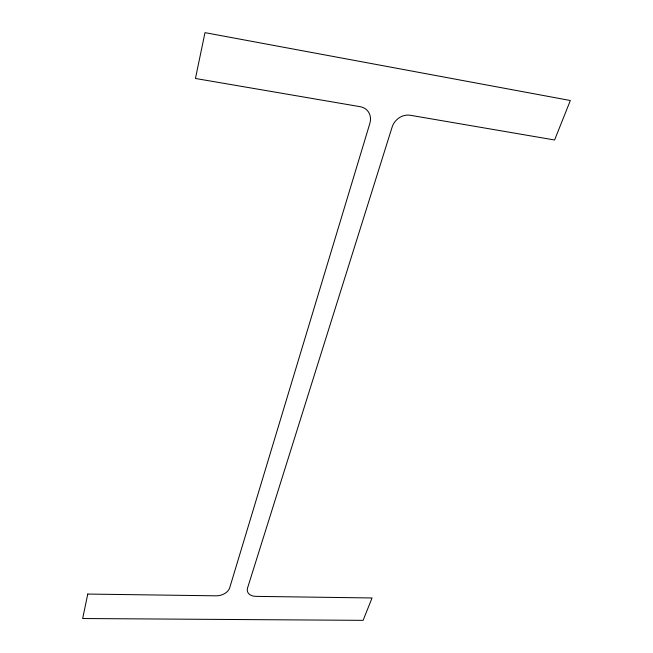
<?xml version="1.0" encoding="UTF-8"?>
<svg xmlns="http://www.w3.org/2000/svg" width="653" height="653" viewBox="0 0 653 653"><rect width="100%" height="100%" fill="white"/><g stroke="black" fill="none" stroke-linecap="round" stroke-linejoin="round"><path stroke-width="0.98" d="M87.771 594.059L82.662 618.522L363.117 620.35L372.047 597.968L255.837 596.369A11.444 7.803 -16.9 0 1 247.536 588.067L392.151 126.984A15.223 12.995 -42.8 0 1 410.223 115.263L554.601 139.987L570.338 100.513L205.001 32.65L195.435 78.474L360.187 106.692A15.362 13.509 -41.6 0 1 369.892 123.278L229.709 587.773A11.623 7.975 -15.2 0 1 216.176 595.822L87.771 594.059"/></g></svg>
